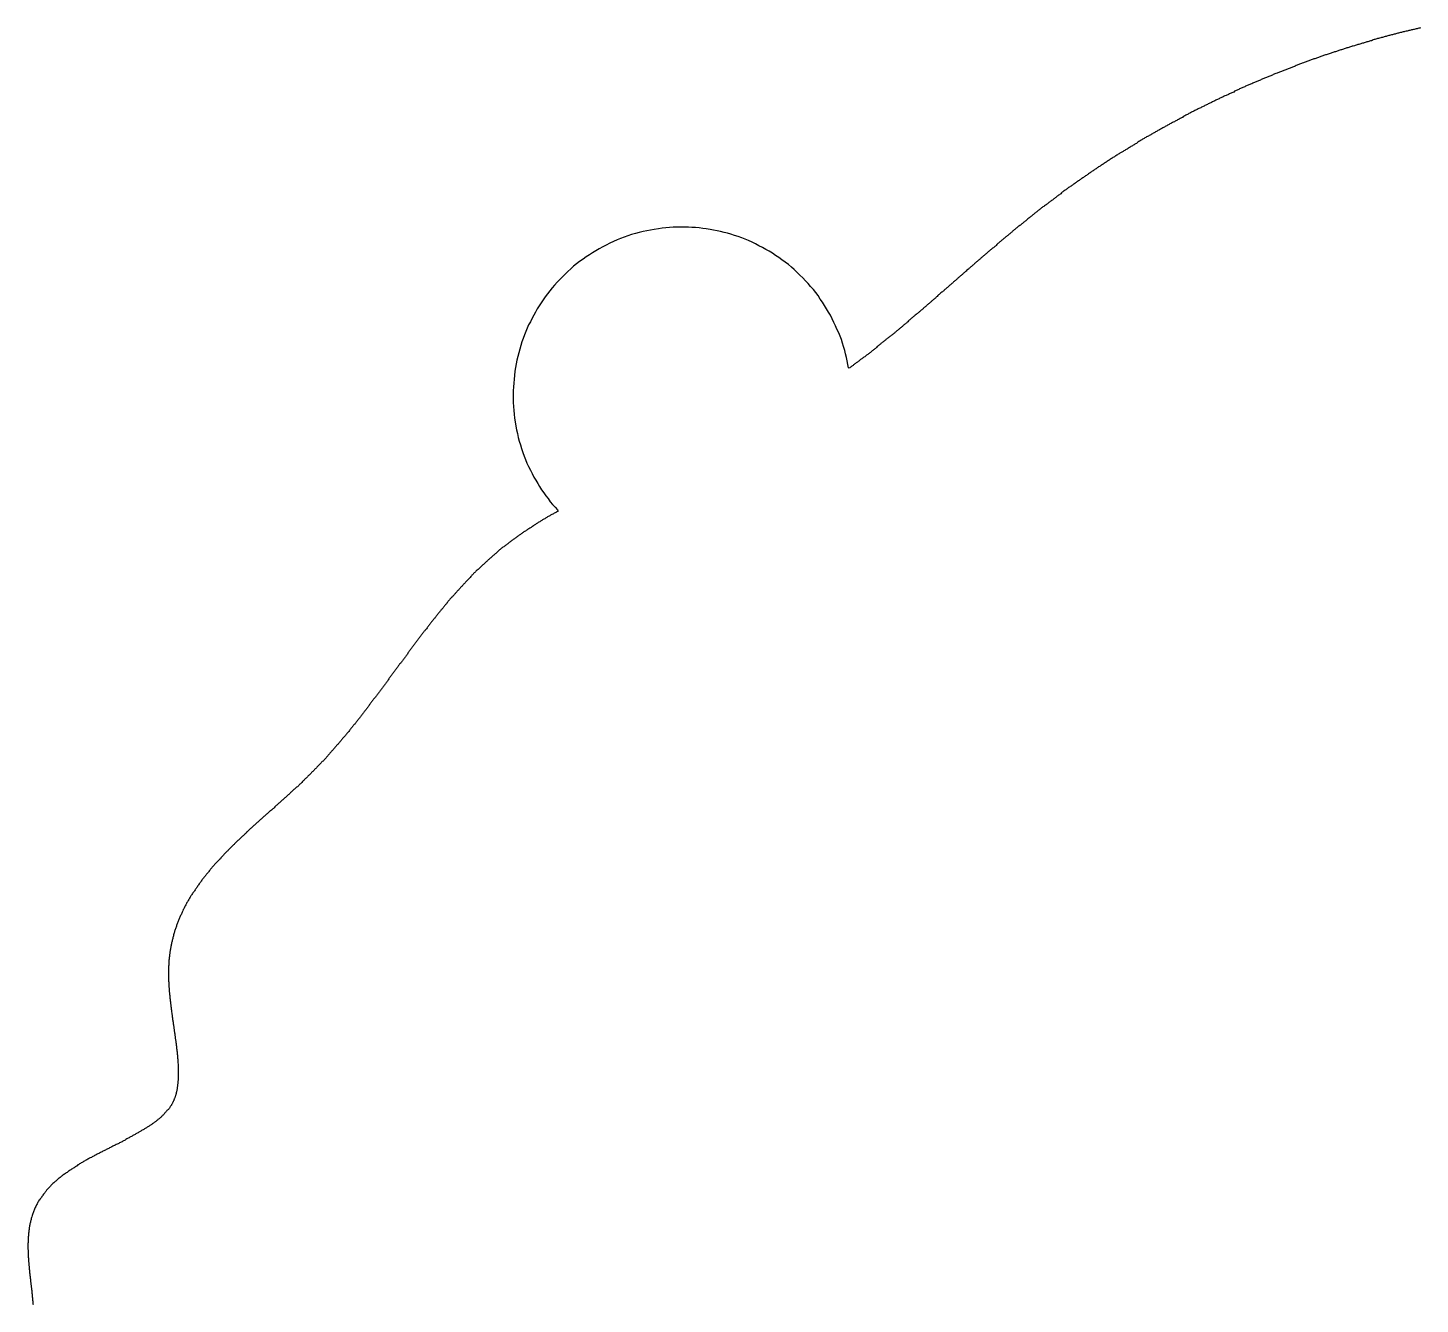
# Model space of a CAD drawing. Header units: millimetres. Extents: x 111 to 2999, y 81 to 1941.
# Drawn here: x 955.75 to 996.98, y 1798.12 to 1835.91 of the extents above; entities that cross this region are included whole.
import ezdxf

# ---------------------------------------------------------------- set-up
doc = ezdxf.new("R2010")
doc.units = ezdxf.units.MM
doc.layers.add('DRAW', color=7, linetype='Continuous')

msp = doc.modelspace()

# ---------------------------------------------------------------- linework, layer by layer
at = {"layer": 'DRAW'}
msp.add_polyline3d([(996.99, 1835.913, 0), (996.97, 1835.903, 0), (996.94, 1835.903, 0), (996.91, 1835.893, 0), (996.89, 1835.883, 0), (996.86, 1835.883, 0), (996.83, 1835.873, 0), (996.8, 1835.863, 0), (996.78, 1835.863, 0), (996.75, 1835.853, 0), (996.72, 1835.853, 0), (996.7, 1835.843, 0), (996.67, 1835.833, 0), (996.64, 1835.833, 0), (996.62, 1835.823, 0), (996.59, 1835.813, 0), (996.56, 1835.813, 0), (996.53, 1835.803, 0), (996.51, 1835.793, 0), (996.48, 1835.793, 0), (996.45, 1835.783, 0), (996.43, 1835.773, 0), (996.4, 1835.773, 0), (996.37, 1835.763, 0), (996.34, 1835.753, 0), (996.32, 1835.753, 0), (996.29, 1835.743, 0), (996.26, 1835.733, 0), (996.24, 1835.723, 0), (996.21, 1835.723, 0), (996.18, 1835.713, 0), (996.16, 1835.703, 0), (996.13, 1835.703, 0), (996.1, 1835.693, 0), (996.07, 1835.683, 0), (996.05, 1835.683, 0), (996.02, 1835.673, 0), (995.99, 1835.663, 0), (995.97, 1835.653, 0), (995.94, 1835.653, 0), (995.91, 1835.643, 0), (995.89, 1835.633, 0), (995.86, 1835.623, 0), (995.83, 1835.623, 0), (995.81, 1835.613, 0), (995.78, 1835.603, 0), (995.75, 1835.593, 0), (995.72, 1835.593, 0), (995.7, 1835.583, 0), (995.67, 1835.573, 0), (995.64, 1835.563, 0), (995.62, 1835.563, 0), (995.59, 1835.553, 0), (995.56, 1835.543, 0), (995.54, 1835.533, 0), (995.51, 1835.533, 0), (995.48, 1835.523, 0), (995.46, 1835.513, 0), (995.43, 1835.503, 0), (995.4, 1835.503, 0), (995.38, 1835.493, 0), (995.35, 1835.483, 0), (995.32, 1835.473, 0), (995.3, 1835.463, 0), (995.27, 1835.463, 0), (995.24, 1835.453, 0), (995.22, 1835.443, 0), (995.19, 1835.433, 0), (995.16, 1835.423, 0), (995.13, 1835.423, 0), (995.11, 1835.413, 0), (995.08, 1835.403, 0), (995.05, 1835.393, 0), (995.03, 1835.383, 0), (995, 1835.373, 0), (994.97, 1835.373, 0), (994.95, 1835.363, 0), (994.92, 1835.353, 0), (994.89, 1835.343, 0), (994.87, 1835.333, 0), (994.84, 1835.323, 0), (994.81, 1835.323, 0), (994.79, 1835.313, 0), (994.76, 1835.303, 0), (994.73, 1835.293, 0), (994.71, 1835.283, 0), (994.68, 1835.273, 0), (994.65, 1835.263, 0), (994.63, 1835.263, 0), (994.6, 1835.253, 0), (994.57, 1835.243, 0), (994.55, 1835.233, 0), (994.52, 1835.223, 0), (994.5, 1835.213, 0), (994.47, 1835.203, 0), (994.44, 1835.203, 0), (994.42, 1835.193, 0), (994.39, 1835.183, 0), (994.36, 1835.173, 0), (994.34, 1835.163, 0), (994.31, 1835.153, 0), (994.28, 1835.143, 0), (994.26, 1835.133, 0), (994.23, 1835.123, 0), (994.2, 1835.113, 0), (994.18, 1835.113, 0), (994.15, 1835.103, 0), (994.12, 1835.093, 0), (994.1, 1835.083, 0), (994.07, 1835.073, 0), (994.04, 1835.063, 0), (994.02, 1835.053, 0), (993.99, 1835.043, 0), (993.97, 1835.033, 0), (993.94, 1835.023, 0), (993.91, 1835.013, 0), (993.89, 1835.003, 0), (993.86, 1834.993, 0), (993.83, 1834.993, 0), (993.81, 1834.983, 0), (993.78, 1834.973, 0), (993.75, 1834.963, 0), (993.73, 1834.953, 0), (993.7, 1834.943, 0), (993.68, 1834.933, 0), (993.65, 1834.923, 0), (993.62, 1834.913, 0), (993.6, 1834.903, 0), (993.57, 1834.893, 0), (993.54, 1834.883, 0), (993.52, 1834.873, 0), (993.49, 1834.863, 0), (993.47, 1834.853, 0), (993.44, 1834.843, 0), (993.41, 1834.833, 0), (993.39, 1834.823, 0), (993.36, 1834.813, 0), (993.34, 1834.803, 0), (993.31, 1834.793, 0), (993.28, 1834.783, 0), (993.26, 1834.773, 0), (993.23, 1834.763, 0), (993.2, 1834.753, 0), (993.18, 1834.743, 0), (993.15, 1834.733, 0), (993.13, 1834.723, 0), (993.1, 1834.713, 0), (993.07, 1834.703, 0), (993.05, 1834.693, 0), (993.02, 1834.683, 0), (993, 1834.673, 0), (992.97, 1834.663, 0), (992.94, 1834.653, 0), (992.92, 1834.643, 0), (992.89, 1834.633, 0), (992.87, 1834.623, 0), (992.84, 1834.613, 0), (992.81, 1834.603, 0), (992.79, 1834.593, 0), (992.76, 1834.583, 0), (992.74, 1834.573, 0), (992.71, 1834.563, 0), (992.68, 1834.553, 0), (992.66, 1834.543, 0), (992.63, 1834.533, 0), (992.61, 1834.513, 0), (992.58, 1834.503, 0), (992.56, 1834.493, 0), (992.53, 1834.483, 0), (992.5, 1834.473, 0), (992.48, 1834.463, 0), (992.45, 1834.453, 0), (992.43, 1834.443, 0), (992.4, 1834.433, 0), (992.37, 1834.423, 0), (992.35, 1834.413, 0), (992.32, 1834.403, 0), (992.3, 1834.393, 0), (992.27, 1834.383, 0), (992.25, 1834.363, 0), (992.22, 1834.353, 0), (992.19, 1834.343, 0), (992.17, 1834.333, 0), (992.14, 1834.323, 0), (992.12, 1834.313, 0), (992.09, 1834.303, 0), (992.07, 1834.293, 0), (992.04, 1834.283, 0), (992.02, 1834.273, 0), (991.99, 1834.253, 0), (991.96, 1834.243, 0), (991.94, 1834.233, 0), (991.91, 1834.223, 0), (991.89, 1834.213, 0), (991.86, 1834.203, 0), (991.84, 1834.193, 0), (991.81, 1834.183, 0), (991.79, 1834.163, 0), (991.76, 1834.153, 0), (991.73, 1834.143, 0), (991.71, 1834.133, 0), (991.68, 1834.123, 0), (991.66, 1834.113, 0), (991.63, 1834.103, 0), (991.61, 1834.083, 0), (991.58, 1834.073, 0), (991.56, 1834.063, 0), (991.53, 1834.053, 0), (991.51, 1834.043, 0), (991.48, 1834.033, 0), (991.46, 1834.013, 0), (991.43, 1834.003, 0), (991.4, 1833.993, 0), (991.38, 1833.983, 0), (991.35, 1833.973, 0), (991.33, 1833.963, 0), (991.3, 1833.943, 0), (991.28, 1833.933, 0), (991.25, 1833.923, 0), (991.23, 1833.913, 0), (991.2, 1833.903, 0), (991.18, 1833.893, 0), (991.15, 1833.873, 0), (991.13, 1833.863, 0), (991.1, 1833.853, 0), (991.08, 1833.843, 0), (991.05, 1833.833, 0), (991.03, 1833.813, 0), (991, 1833.803, 0), (990.98, 1833.793, 0), (990.95, 1833.783, 0), (990.93, 1833.773, 0), (990.9, 1833.753, 0), (990.88, 1833.743, 0), (990.85, 1833.733, 0), (990.83, 1833.723, 0), (990.8, 1833.703, 0), (990.78, 1833.693, 0), (990.75, 1833.683, 0), (990.73, 1833.673, 0), (990.7, 1833.663, 0), (990.68, 1833.643, 0), (990.65, 1833.633, 0), (990.63, 1833.623, 0), (990.6, 1833.613, 0), (990.58, 1833.593, 0), (990.55, 1833.583, 0), (990.53, 1833.573, 0), (990.5, 1833.563, 0), (990.48, 1833.543, 0), (990.45, 1833.533, 0), (990.43, 1833.523, 0), (990.41, 1833.513, 0), (990.38, 1833.493, 0), (990.36, 1833.483, 0), (990.33, 1833.473, 0), (990.31, 1833.463, 0), (990.28, 1833.443, 0), (990.26, 1833.433, 0), (990.23, 1833.423, 0), (990.21, 1833.413, 0), (990.18, 1833.393, 0), (990.16, 1833.383, 0), (990.13, 1833.373, 0), (990.11, 1833.353, 0), (990.09, 1833.343, 0), (990.06, 1833.333, 0), (990.04, 1833.323, 0), (990.01, 1833.303, 0), (989.99, 1833.293, 0), (989.96, 1833.283, 0), (989.94, 1833.263, 0), (989.91, 1833.253, 0), (989.89, 1833.243, 0), (989.87, 1833.233, 0), (989.84, 1833.213, 0), (989.82, 1833.203, 0), (989.79, 1833.193, 0), (989.77, 1833.173, 0), (989.74, 1833.163, 0), (989.72, 1833.153, 0), (989.7, 1833.133, 0), (989.67, 1833.123, 0), (989.65, 1833.113, 0), (989.62, 1833.093, 0), (989.6, 1833.083, 0), (989.57, 1833.073, 0), (989.55, 1833.053, 0), (989.53, 1833.043, 0), (989.5, 1833.033, 0), (989.48, 1833.013, 0), (989.45, 1833.003, 0), (989.43, 1832.993, 0), (989.41, 1832.973, 0), (989.38, 1832.963, 0), (989.36, 1832.953, 0), (989.33, 1832.933, 0), (989.31, 1832.923, 0), (989.29, 1832.913, 0), (989.26, 1832.893, 0), (989.24, 1832.883, 0), (989.21, 1832.873, 0), (989.19, 1832.853, 0), (989.17, 1832.843, 0), (989.14, 1832.833, 0), (989.12, 1832.813, 0), (989.1, 1832.803, 0), (989.07, 1832.793, 0), (989.05, 1832.773, 0), (989.02, 1832.763, 0), (989, 1832.743, 0), (988.98, 1832.733, 0), (988.95, 1832.723, 0), (988.93, 1832.703, 0), (988.91, 1832.693, 0), (988.88, 1832.683, 0), (988.86, 1832.663, 0), (988.83, 1832.653, 0), (988.81, 1832.633, 0), (988.79, 1832.623, 0), (988.76, 1832.613, 0), (988.74, 1832.593, 0), (988.72, 1832.583, 0), (988.69, 1832.563, 0), (988.67, 1832.553, 0), (988.65, 1832.543, 0), (988.62, 1832.523, 0), (988.6, 1832.513, 0), (988.58, 1832.493, 0), (988.55, 1832.483, 0), (988.53, 1832.473, 0), (988.51, 1832.453, 0), (988.48, 1832.443, 0), (988.46, 1832.423, 0), (988.44, 1832.413, 0), (988.41, 1832.403, 0), (988.39, 1832.383, 0), (988.37, 1832.373, 0), (988.34, 1832.353, 0), (988.32, 1832.343, 0), (988.3, 1832.323, 0), (988.27, 1832.313, 0), (988.25, 1832.303, 0), (988.23, 1832.283, 0), (988.2, 1832.273, 0), (988.18, 1832.253, 0), (988.16, 1832.243, 0), (988.13, 1832.223, 0), (988.11, 1832.213, 0), (988.09, 1832.203, 0), (988.07, 1832.183, 0), (988.04, 1832.173, 0), (988.02, 1832.153, 0), (988, 1832.143, 0), (987.97, 1832.123, 0), (987.95, 1832.113, 0), (987.93, 1832.093, 0), (987.91, 1832.083, 0), (987.88, 1832.073, 0), (987.86, 1832.053, 0), (987.84, 1832.043, 0), (987.81, 1832.023, 0), (987.79, 1832.013, 0), (987.77, 1831.993, 0), (987.75, 1831.983, 0), (987.72, 1831.963, 0), (987.7, 1831.953, 0), (987.68, 1831.933, 0), (987.66, 1831.923, 0), (987.63, 1831.903, 0), (987.61, 1831.893, 0), (987.59, 1831.873, 0), (987.57, 1831.863, 0), (987.54, 1831.843, 0), (987.52, 1831.833, 0), (987.5, 1831.813, 0), (987.48, 1831.803, 0), (987.45, 1831.793, 0), (987.43, 1831.773, 0), (987.41, 1831.763, 0), (987.39, 1831.743, 0), (987.36, 1831.733, 0), (987.34, 1831.713, 0), (987.32, 1831.703, 0), (987.3, 1831.683, 0), (987.27, 1831.673, 0), (987.25, 1831.653, 0), (987.23, 1831.643, 0), (987.21, 1831.623, 0), (987.19, 1831.613, 0), (987.16, 1831.593, 0), (987.14, 1831.573, 0), (987.12, 1831.563, 0), (987.1, 1831.543, 0), (987.07, 1831.533, 0), (987.05, 1831.513, 0), (987.03, 1831.503, 0), (987.01, 1831.483, 0), (986.99, 1831.473, 0), (986.96, 1831.453, 0), (986.94, 1831.443, 0), (986.92, 1831.423, 0), (986.9, 1831.413, 0), (986.88, 1831.393, 0), (986.86, 1831.383, 0), (986.83, 1831.363, 0), (986.81, 1831.353, 0), (986.79, 1831.333, 0), (986.77, 1831.323, 0), (986.75, 1831.303, 0), (986.72, 1831.283, 0), (986.7, 1831.273, 0), (986.68, 1831.253, 0), (986.66, 1831.243, 0), (986.64, 1831.223, 0), (986.62, 1831.213, 0), (986.6, 1831.193, 0), (986.57, 1831.183, 0), (986.55, 1831.163, 0), (986.53, 1831.143, 0), (986.51, 1831.133, 0), (986.49, 1831.113, 0), (986.47, 1831.103, 0), (986.44, 1831.083, 0), (986.42, 1831.073, 0), (986.4, 1831.053, 0), (986.38, 1831.043, 0), (986.36, 1831.023, 0), (986.34, 1831.003, 0), (986.32, 1830.993, 0), (986.3, 1830.973, 0), (986.27, 1830.963, 0), (986.25, 1830.943, 0), (986.23, 1830.933, 0), (986.21, 1830.913, 0), (986.19, 1830.893, 0), (986.17, 1830.883, 0), (986.15, 1830.863, 0), (986.13, 1830.853, 0), (986.11, 1830.833, 0), (986.09, 1830.813, 0), (986.06, 1830.803, 0), (986.04, 1830.783, 0), (986.02, 1830.773, 0), (986, 1830.753, 0), (985.98, 1830.743, 0), (985.96, 1830.723, 0), (985.94, 1830.703, 0), (985.92, 1830.693, 0), (985.9, 1830.673, 0), (985.88, 1830.663, 0), (985.86, 1830.643, 0), (985.84, 1830.623, 0), (985.81, 1830.613, 0), (985.79, 1830.593, 0), (985.77, 1830.583, 0), (985.75, 1830.563, 0), (985.73, 1830.543, 0), (985.71, 1830.533, 0), (985.69, 1830.513, 0), (985.67, 1830.503, 0), (985.65, 1830.483, 0), (985.63, 1830.463, 0), (985.61, 1830.453, 0), (985.59, 1830.433, 0), (985.57, 1830.423, 0), (985.55, 1830.403, 0), (985.53, 1830.383, 0), (985.51, 1830.373, 0), (985.49, 1830.353, 0), (985.47, 1830.333, 0), (985.45, 1830.323, 0), (985.43, 1830.303, 0), (985.41, 1830.293, 0), (985.39, 1830.273, 0), (985.36, 1830.253, 0), (985.34, 1830.243, 0), (985.32, 1830.223, 0), (985.3, 1830.203, 0), (985.28, 1830.193, 0), (985.26, 1830.173, 0), (985.24, 1830.163, 0), (985.22, 1830.143, 0), (985.2, 1830.123, 0), (985.18, 1830.113, 0), (985.16, 1830.093, 0), (985.14, 1830.073, 0), (985.12, 1830.063, 0), (985.1, 1830.043, 0), (985.08, 1830.033, 0), (985.06, 1830.013, 0), (985.04, 1829.993, 0), (985.02, 1829.983, 0), (985, 1829.963, 0), (984.98, 1829.943, 0), (984.96, 1829.933, 0), (984.94, 1829.913, 0), (984.92, 1829.903, 0), (984.91, 1829.883, 0), (984.89, 1829.863, 0), (984.87, 1829.853, 0), (984.85, 1829.833, 0), (984.83, 1829.813, 0), (984.81, 1829.803, 0), (984.79, 1829.783, 0), (984.77, 1829.763, 0), (984.75, 1829.753, 0), (984.73, 1829.733, 0), (984.71, 1829.723, 0), (984.69, 1829.703, 0), (984.67, 1829.683, 0), (984.65, 1829.673, 0), (984.63, 1829.653, 0), (984.61, 1829.633, 0), (984.59, 1829.623, 0), (984.57, 1829.603, 0), (984.55, 1829.583, 0), (984.53, 1829.573, 0), (984.51, 1829.553, 0), (984.49, 1829.533, 0), (984.47, 1829.523, 0), (984.45, 1829.503, 0), (984.44, 1829.493, 0), (984.42, 1829.473, 0), (984.4, 1829.453, 0), (984.38, 1829.443, 0), (984.36, 1829.423, 0), (984.34, 1829.403, 0), (984.32, 1829.393, 0), (984.3, 1829.373, 0), (984.28, 1829.353, 0), (984.26, 1829.343, 0), (984.24, 1829.323, 0), (984.22, 1829.303, 0), (984.2, 1829.293, 0), (984.18, 1829.273, 0), (984.17, 1829.263, 0), (984.15, 1829.243, 0), (984.13, 1829.223, 0), (984.11, 1829.213, 0), (984.09, 1829.193, 0), (984.07, 1829.173, 0), (984.05, 1829.163, 0), (984.03, 1829.143, 0), (984.01, 1829.123, 0), (983.99, 1829.113, 0), (983.97, 1829.093, 0), (983.96, 1829.073, 0), (983.94, 1829.063, 0), (983.92, 1829.043, 0), (983.9, 1829.033, 0), (983.88, 1829.013, 0), (983.86, 1828.993, 0), (983.84, 1828.983, 0), (983.82, 1828.963, 0), (983.8, 1828.943, 0), (983.78, 1828.933, 0), (983.77, 1828.913, 0), (983.75, 1828.893, 0), (983.73, 1828.883, 0), (983.71, 1828.863, 0), (983.69, 1828.843, 0), (983.67, 1828.833, 0), (983.65, 1828.813, 0), (983.63, 1828.793, 0), (983.61, 1828.783, 0), (983.6, 1828.763, 0), (983.58, 1828.753, 0), (983.56, 1828.733, 0), (983.54, 1828.713, 0), (983.52, 1828.703, 0), (983.5, 1828.683, 0), (983.48, 1828.663, 0), (983.46, 1828.653, 0), (983.44, 1828.633, 0), (983.43, 1828.613, 0), (983.41, 1828.603, 0), (983.39, 1828.583, 0), (983.37, 1828.573, 0), (983.35, 1828.553, 0), (983.33, 1828.533, 0), (983.31, 1828.523, 0), (983.29, 1828.503, 0), (983.28, 1828.483, 0), (983.26, 1828.473, 0), (983.24, 1828.453, 0), (983.22, 1828.433, 0), (983.2, 1828.423, 0), (983.18, 1828.403, 0), (983.16, 1828.393, 0), (983.15, 1828.373, 0), (983.13, 1828.353, 0), (983.11, 1828.343, 0), (983.09, 1828.323, 0), (983.07, 1828.303, 0), (983.05, 1828.293, 0), (983.03, 1828.273, 0), (983.02, 1828.263, 0), (983, 1828.243, 0), (982.98, 1828.223, 0), (982.96, 1828.213, 0), (982.94, 1828.193, 0), (982.92, 1828.173, 0), (982.9, 1828.163, 0), (982.88, 1828.143, 0), (982.87, 1828.123, 0), (982.85, 1828.113, 0), (982.83, 1828.093, 0), (982.81, 1828.083, 0), (982.79, 1828.063, 0), (982.77, 1828.043, 0), (982.76, 1828.033, 0), (982.74, 1828.013, 0), (982.72, 1828.003, 0), (982.7, 1827.983, 0), (982.68, 1827.963, 0), (982.66, 1827.953, 0), (982.64, 1827.933, 0), (982.63, 1827.913, 0), (982.61, 1827.903, 0), (982.59, 1827.883, 0), (982.57, 1827.873, 0), (982.55, 1827.853, 0), (982.53, 1827.833, 0), (982.51, 1827.823, 0), (982.5, 1827.803, 0), (982.48, 1827.793, 0), (982.46, 1827.773, 0), (982.44, 1827.753, 0), (982.42, 1827.743, 0), (982.4, 1827.723, 0), (982.38, 1827.713, 0), (982.37, 1827.693, 0), (982.35, 1827.673, 0), (982.33, 1827.663, 0), (982.31, 1827.643, 0), (982.29, 1827.633, 0), (982.27, 1827.613, 0), (982.26, 1827.593, 0), (982.24, 1827.583, 0), (982.22, 1827.563, 0), (982.2, 1827.553, 0), (982.18, 1827.533, 0), (982.16, 1827.513, 0), (982.14, 1827.503, 0), (982.13, 1827.483, 0), (982.11, 1827.473, 0), (982.09, 1827.453, 0), (982.07, 1827.443, 0), (982.05, 1827.423, 0), (982.03, 1827.403, 0), (982.02, 1827.393, 0), (982, 1827.373, 0), (981.98, 1827.363, 0), (981.96, 1827.343, 0), (981.94, 1827.323, 0), (981.92, 1827.313, 0), (981.9, 1827.293, 0), (981.89, 1827.283, 0), (981.87, 1827.263, 0), (981.85, 1827.253, 0), (981.83, 1827.233, 0), (981.81, 1827.213, 0), (981.79, 1827.203, 0), (981.78, 1827.183, 0), (981.76, 1827.173, 0), (981.74, 1827.153, 0), (981.72, 1827.143, 0), (981.7, 1827.123, 0), (981.68, 1827.113, 0), (981.66, 1827.093, 0), (981.65, 1827.073, 0), (981.63, 1827.063, 0), (981.61, 1827.043, 0), (981.59, 1827.033, 0), (981.57, 1827.013, 0), (981.55, 1827.003, 0), (981.54, 1826.983, 0), (981.52, 1826.973, 0), (981.5, 1826.953, 0), (981.48, 1826.943, 0), (981.46, 1826.923, 0), (981.44, 1826.903, 0), (981.42, 1826.893, 0), (981.41, 1826.873, 0), (981.39, 1826.863, 0), (981.37, 1826.843, 0), (981.35, 1826.833, 0), (981.33, 1826.813, 0), (981.31, 1826.803, 0), (981.29, 1826.783, 0), (981.28, 1826.773, 0), (981.26, 1826.753, 0), (981.24, 1826.743, 0), (981.22, 1826.723, 0), (981.2, 1826.713, 0), (981.18, 1826.693, 0), (981.16, 1826.683, 0), (981.15, 1826.663, 0), (981.13, 1826.653, 0), (981.11, 1826.633, 0), (981.09, 1826.623, 0), (981.07, 1826.603, 0), (981.05, 1826.593, 0), (981.03, 1826.573, 0), (981.01, 1826.563, 0), (981, 1826.543, 0), (980.98, 1826.533, 0), (980.96, 1826.513, 0), (980.94, 1826.503, 0), (980.92, 1826.483, 0), (980.9, 1826.473, 0), (980.88, 1826.453, 0), (980.87, 1826.443, 0), (980.85, 1826.423, 0), (980.83, 1826.413, 0), (980.81, 1826.393, 0), (980.79, 1826.383, 0), (980.77, 1826.363, 0), (980.75, 1826.353, 0), (980.73, 1826.333, 0), (980.72, 1826.323, 0), (980.7, 1826.303, 0), (980.68, 1826.293, 0), (980.66, 1826.273, 0), (980.64, 1826.263, 0), (980.62, 1826.243, 0), (980.6, 1826.233, 0), (980.58, 1826.223, 0), (980.56, 1826.203, 0), (980.55, 1826.193, 0), (980.53, 1826.173, 0), (980.51, 1826.163, 0), (980.49, 1826.143, 0), (980.47, 1826.133, 0), (980.45, 1826.113, 0), (980.43, 1826.103, 0), (980.41, 1826.093, 0), (980.39, 1826.073, 0), (980.38, 1826.063, 0), (980.36, 1826.043, 0), (980.34, 1826.033, 0), (980.32, 1826.013, 0), (980.3, 1826.003, 0), (980.28, 1825.993, 0), (980.26, 1825.973, 0), (980.24, 1825.963, 0), (980.22, 1825.943, 0), (980.2, 1825.933, 0), (980.19, 1825.913, 0), (980.17, 1825.903, 0), (980.15, 1825.893, 0), (980.13, 1825.873, 0), (980.11, 1825.863, 0), (980.09, 1825.843, 0), (980.07, 1825.833, 0), (980.05, 1825.843, 0), (980.03, 1825.943, 0), (980.01, 1826.053, 0), (979.99, 1826.153, 0), (979.96, 1826.263, 0), (979.94, 1826.363, 0), (979.9, 1826.473, 0), (979.87, 1826.573, 0), (979.84, 1826.683, 0), (979.8, 1826.783, 0), (979.76, 1826.883, 0), (979.71, 1826.993, 0), (979.67, 1827.093, 0), (979.62, 1827.193, 0), (979.57, 1827.293, 0), (979.52, 1827.403, 0), (979.46, 1827.493, 0), (979.4, 1827.593, 0), (979.34, 1827.693, 0), (979.28, 1827.793, 0), (979.21, 1827.883, 0), (979.15, 1827.983, 0), (979.08, 1828.073, 0), (979.01, 1828.163, 0), (978.93, 1828.253, 0), (978.86, 1828.343, 0), (978.78, 1828.423, 0), (978.7, 1828.513, 0), (978.61, 1828.593, 0), (978.53, 1828.673, 0), (978.44, 1828.753, 0), (978.36, 1828.823, 0), (978.27, 1828.903, 0), (978.18, 1828.973, 0), (978.08, 1829.043, 0), (977.99, 1829.113, 0), (977.89, 1829.173, 0), (977.8, 1829.243, 0), (977.7, 1829.303, 0), (977.6, 1829.353, 0), (977.5, 1829.413, 0), (977.4, 1829.463, 0), (977.3, 1829.513, 0), (977.2, 1829.563, 0), (977.09, 1829.613, 0), (976.99, 1829.653, 0), (976.89, 1829.693, 0), (976.78, 1829.733, 0), (976.68, 1829.763, 0), (976.57, 1829.803, 0), (976.47, 1829.833, 0), (976.37, 1829.853, 0), (976.26, 1829.883, 0), (976.16, 1829.903, 0), (976.05, 1829.923, 0), (975.95, 1829.943, 0), (975.84, 1829.963, 0), (975.74, 1829.973, 0), (975.63, 1829.993, 0), (975.52, 1830.003, 0), (975.41, 1830.003, 0), (975.31, 1830.013, 0), (975.2, 1830.013, 0), (975.09, 1830.013, 0), (974.97, 1830.013, 0), (974.86, 1830.013, 0), (974.75, 1830.003, 0), (974.64, 1829.993, 0), (974.53, 1829.983, 0), (974.42, 1829.963, 0), (974.3, 1829.943, 0), (974.19, 1829.923, 0), (974.08, 1829.903, 0), (973.97, 1829.883, 0), (973.85, 1829.853, 0), (973.74, 1829.823, 0), (973.63, 1829.793, 0), (973.52, 1829.753, 0), (973.41, 1829.713, 0), (973.3, 1829.673, 0), (973.2, 1829.633, 0), (973.09, 1829.583, 0), (972.98, 1829.533, 0), (972.88, 1829.483, 0), (972.78, 1829.433, 0), (972.67, 1829.373, 0), (972.57, 1829.313, 0), (972.47, 1829.253, 0), (972.38, 1829.193, 0), (972.28, 1829.133, 0), (972.19, 1829.063, 0), (972.09, 1828.993, 0), (972, 1828.923, 0), (971.91, 1828.853, 0), (971.83, 1828.773, 0), (971.74, 1828.703, 0), (971.66, 1828.623, 0), (971.58, 1828.543, 0), (971.5, 1828.463, 0), (971.42, 1828.383, 0), (971.35, 1828.293, 0), (971.28, 1828.213, 0), (971.21, 1828.123, 0), (971.14, 1828.033, 0), (971.07, 1827.953, 0), (971.01, 1827.863, 0), (970.95, 1827.773, 0), (970.89, 1827.683, 0), (970.83, 1827.593, 0), (970.78, 1827.493, 0), (970.73, 1827.403, 0), (970.68, 1827.313, 0), (970.63, 1827.213, 0), (970.58, 1827.123, 0), (970.54, 1827.023, 0), (970.5, 1826.923, 0), (970.46, 1826.823, 0), (970.42, 1826.713, 0), (970.38, 1826.613, 0), (970.35, 1826.503, 0), (970.32, 1826.403, 0), (970.29, 1826.293, 0), (970.26, 1826.183, 0), (970.23, 1826.073, 0), (970.21, 1825.963, 0), (970.19, 1825.853, 0), (970.17, 1825.743, 0), (970.16, 1825.623, 0), (970.15, 1825.513, 0), (970.14, 1825.393, 0), (970.13, 1825.283, 0), (970.12, 1825.163, 0), (970.12, 1825.053, 0), (970.12, 1824.933, 0), (970.12, 1824.823, 0), (970.13, 1824.703, 0), (970.14, 1824.583, 0), (970.15, 1824.473, 0), (970.16, 1824.353, 0), (970.18, 1824.243, 0), (970.2, 1824.123, 0), (970.22, 1824.013, 0), (970.25, 1823.903, 0), (970.27, 1823.783, 0), (970.3, 1823.673, 0), (970.34, 1823.563, 0), (970.37, 1823.453, 0), (970.41, 1823.343, 0), (970.45, 1823.233, 0), (970.49, 1823.133, 0), (970.53, 1823.023, 0), (970.58, 1822.923, 0), (970.63, 1822.813, 0), (970.68, 1822.713, 0), (970.73, 1822.613, 0), (970.79, 1822.523, 0), (970.85, 1822.423, 0), (970.9, 1822.333, 0), (970.96, 1822.233, 0), (971.03, 1822.143, 0), (971.09, 1822.053, 0), (971.16, 1821.973, 0), (971.22, 1821.883, 0), (971.29, 1821.803, 0), (971.36, 1821.723, 0), (971.43, 1821.643, 0), (971.45, 1821.603, 0), (971.43, 1821.593, 0), (971.4, 1821.573, 0), (971.38, 1821.563, 0), (971.36, 1821.553, 0), (971.34, 1821.543, 0), (971.32, 1821.523, 0), (971.3, 1821.513, 0), (971.27, 1821.503, 0), (971.25, 1821.493, 0), (971.23, 1821.483, 0), (971.21, 1821.463, 0), (971.19, 1821.453, 0), (971.16, 1821.443, 0), (971.14, 1821.433, 0), (971.12, 1821.413, 0), (971.1, 1821.403, 0), (971.08, 1821.393, 0), (971.06, 1821.373, 0), (971.03, 1821.363, 0), (971.01, 1821.353, 0), (970.99, 1821.343, 0), (970.97, 1821.323, 0), (970.95, 1821.313, 0), (970.93, 1821.303, 0), (970.91, 1821.283, 0), (970.88, 1821.273, 0), (970.86, 1821.263, 0), (970.84, 1821.243, 0), (970.82, 1821.233, 0), (970.8, 1821.223, 0), (970.78, 1821.203, 0), (970.76, 1821.193, 0), (970.74, 1821.183, 0), (970.72, 1821.163, 0), (970.69, 1821.153, 0), (970.67, 1821.143, 0), (970.65, 1821.123, 0), (970.63, 1821.113, 0), (970.61, 1821.103, 0), (970.59, 1821.083, 0), (970.57, 1821.073, 0), (970.55, 1821.063, 0), (970.53, 1821.043, 0), (970.51, 1821.033, 0), (970.49, 1821.013, 0), (970.46, 1821.003, 0), (970.44, 1820.993, 0), (970.42, 1820.973, 0), (970.4, 1820.963, 0), (970.38, 1820.943, 0), (970.36, 1820.933, 0), (970.34, 1820.913, 0), (970.32, 1820.903, 0), (970.3, 1820.893, 0), (970.28, 1820.873, 0), (970.26, 1820.863, 0), (970.24, 1820.843, 0), (970.22, 1820.833, 0), (970.2, 1820.813, 0), (970.18, 1820.803, 0), (970.16, 1820.783, 0), (970.14, 1820.773, 0), (970.12, 1820.763, 0), (970.1, 1820.743, 0), (970.08, 1820.733, 0), (970.06, 1820.713, 0), (970.04, 1820.703, 0), (970.02, 1820.683, 0), (970, 1820.673, 0), (969.98, 1820.653, 0), (969.96, 1820.633, 0), (969.94, 1820.623, 0), (969.92, 1820.603, 0), (969.9, 1820.593, 0), (969.88, 1820.573, 0), (969.86, 1820.563, 0), (969.84, 1820.543, 0), (969.82, 1820.533, 0), (969.8, 1820.513, 0), (969.78, 1820.503, 0), (969.76, 1820.483, 0), (969.74, 1820.463, 0), (969.72, 1820.453, 0), (969.7, 1820.433, 0), (969.69, 1820.423, 0), (969.67, 1820.403, 0), (969.65, 1820.393, 0), (969.63, 1820.373, 0), (969.61, 1820.353, 0), (969.59, 1820.343, 0), (969.57, 1820.323, 0), (969.55, 1820.303, 0), (969.53, 1820.293, 0), (969.51, 1820.273, 0), (969.5, 1820.263, 0), (969.48, 1820.243, 0), (969.46, 1820.223, 0), (969.44, 1820.213, 0), (969.42, 1820.193, 0), (969.4, 1820.173, 0), (969.38, 1820.163, 0), (969.37, 1820.143, 0), (969.35, 1820.123, 0), (969.33, 1820.113, 0), (969.31, 1820.093, 0), (969.29, 1820.073, 0), (969.28, 1820.063, 0), (969.26, 1820.043, 0), (969.24, 1820.023, 0), (969.22, 1820.013, 0), (969.2, 1819.993, 0), (969.18, 1819.973, 0), (969.17, 1819.963, 0), (969.15, 1819.943, 0), (969.13, 1819.923, 0), (969.11, 1819.903, 0), (969.1, 1819.893, 0), (969.08, 1819.873, 0), (969.06, 1819.853, 0), (969.04, 1819.843, 0), (969.02, 1819.823, 0), (969.01, 1819.803, 0), (968.99, 1819.783, 0), (968.97, 1819.773, 0), (968.95, 1819.753, 0), (968.94, 1819.733, 0), (968.92, 1819.713, 0), (968.9, 1819.703, 0), (968.89, 1819.683, 0), (968.87, 1819.663, 0), (968.85, 1819.643, 0), (968.83, 1819.623, 0), (968.82, 1819.613, 0), (968.8, 1819.593, 0), (968.78, 1819.573, 0), (968.76, 1819.553, 0), (968.75, 1819.543, 0), (968.73, 1819.523, 0), (968.71, 1819.503, 0), (968.7, 1819.483, 0), (968.68, 1819.463, 0), (968.66, 1819.453, 0), (968.65, 1819.433, 0), (968.63, 1819.413, 0), (968.61, 1819.393, 0), (968.6, 1819.373, 0), (968.58, 1819.363, 0), (968.56, 1819.343, 0), (968.55, 1819.323, 0), (968.53, 1819.303, 0), (968.51, 1819.283, 0), (968.5, 1819.263, 0), (968.48, 1819.253, 0), (968.46, 1819.233, 0), (968.45, 1819.213, 0), (968.43, 1819.193, 0), (968.41, 1819.173, 0), (968.4, 1819.153, 0), (968.38, 1819.143, 0), (968.37, 1819.123, 0), (968.35, 1819.103, 0), (968.33, 1819.083, 0), (968.32, 1819.063, 0), (968.3, 1819.043, 0), (968.28, 1819.023, 0), (968.27, 1819.013, 0), (968.25, 1818.993, 0), (968.24, 1818.973, 0), (968.22, 1818.953, 0), (968.2, 1818.933, 0), (968.19, 1818.913, 0), (968.17, 1818.893, 0), (968.16, 1818.873, 0), (968.14, 1818.853, 0), (968.12, 1818.843, 0), (968.11, 1818.823, 0), (968.09, 1818.803, 0), (968.08, 1818.783, 0), (968.06, 1818.763, 0), (968.05, 1818.743, 0), (968.03, 1818.723, 0), (968.01, 1818.703, 0), (968, 1818.683, 0), (967.98, 1818.673, 0), (967.97, 1818.653, 0), (967.95, 1818.633, 0), (967.94, 1818.613, 0), (967.92, 1818.593, 0), (967.9, 1818.573, 0), (967.89, 1818.553, 0), (967.87, 1818.533, 0), (967.86, 1818.513, 0), (967.84, 1818.493, 0), (967.83, 1818.473, 0), (967.81, 1818.453, 0), (967.8, 1818.433, 0), (967.78, 1818.423, 0), (967.77, 1818.403, 0), (967.75, 1818.383, 0), (967.74, 1818.363, 0), (967.72, 1818.343, 0), (967.7, 1818.323, 0), (967.69, 1818.303, 0), (967.67, 1818.283, 0), (967.66, 1818.263, 0), (967.64, 1818.243, 0), (967.63, 1818.223, 0), (967.61, 1818.203, 0), (967.6, 1818.183, 0), (967.58, 1818.163, 0), (967.57, 1818.143, 0), (967.55, 1818.123, 0), (967.54, 1818.103, 0), (967.52, 1818.083, 0), (967.51, 1818.063, 0), (967.49, 1818.053, 0), (967.48, 1818.033, 0), (967.46, 1818.013, 0), (967.45, 1817.993, 0), (967.43, 1817.973, 0), (967.42, 1817.953, 0), (967.4, 1817.933, 0), (967.39, 1817.913, 0), (967.37, 1817.893, 0), (967.36, 1817.873, 0), (967.34, 1817.853, 0), (967.33, 1817.833, 0), (967.31, 1817.813, 0), (967.3, 1817.793, 0), (967.28, 1817.773, 0), (967.27, 1817.753, 0), (967.25, 1817.733, 0), (967.24, 1817.713, 0), (967.22, 1817.693, 0), (967.21, 1817.673, 0), (967.19, 1817.653, 0), (967.18, 1817.633, 0), (967.16, 1817.613, 0), (967.15, 1817.593, 0), (967.13, 1817.573, 0), (967.12, 1817.553, 0), (967.1, 1817.533, 0), (967.09, 1817.513, 0), (967.07, 1817.493, 0), (967.06, 1817.473, 0), (967.04, 1817.453, 0), (967.03, 1817.433, 0), (967.01, 1817.413, 0), (967, 1817.393, 0), (966.99, 1817.373, 0), (966.97, 1817.353, 0), (966.96, 1817.333, 0), (966.94, 1817.313, 0), (966.93, 1817.293, 0), (966.91, 1817.273, 0), (966.9, 1817.253, 0), (966.88, 1817.233, 0), (966.87, 1817.213, 0), (966.85, 1817.193, 0), (966.84, 1817.173, 0), (966.82, 1817.153, 0), (966.81, 1817.133, 0), (966.79, 1817.113, 0), (966.78, 1817.093, 0), (966.76, 1817.073, 0), (966.75, 1817.053, 0), (966.73, 1817.033, 0), (966.72, 1817.013, 0), (966.71, 1816.993, 0), (966.69, 1816.973, 0), (966.68, 1816.953, 0), (966.66, 1816.933, 0), (966.65, 1816.913, 0), (966.63, 1816.893, 0), (966.62, 1816.873, 0), (966.6, 1816.853, 0), (966.59, 1816.833, 0), (966.57, 1816.813, 0), (966.56, 1816.793, 0), (966.54, 1816.773, 0), (966.53, 1816.753, 0), (966.51, 1816.733, 0), (966.5, 1816.713, 0), (966.48, 1816.693, 0), (966.47, 1816.673, 0), (966.45, 1816.653, 0), (966.44, 1816.633, 0), (966.42, 1816.613, 0), (966.41, 1816.593, 0), (966.4, 1816.573, 0), (966.38, 1816.553, 0), (966.37, 1816.533, 0), (966.35, 1816.513, 0), (966.34, 1816.493, 0), (966.32, 1816.473, 0), (966.31, 1816.453, 0), (966.29, 1816.433, 0), (966.28, 1816.413, 0), (966.26, 1816.393, 0), (966.25, 1816.373, 0), (966.23, 1816.353, 0), (966.22, 1816.333, 0), (966.2, 1816.313, 0), (966.19, 1816.293, 0), (966.17, 1816.273, 0), (966.16, 1816.253, 0), (966.14, 1816.233, 0), (966.13, 1816.213, 0), (966.11, 1816.193, 0), (966.1, 1816.173, 0), (966.08, 1816.153, 0), (966.07, 1816.133, 0), (966.05, 1816.113, 0), (966.04, 1816.093, 0), (966.02, 1816.073, 0), (966.01, 1816.053, 0), (965.99, 1816.033, 0), (965.98, 1816.013, 0), (965.96, 1815.993, 0), (965.95, 1815.973, 0), (965.93, 1815.953, 0), (965.92, 1815.933, 0), (965.9, 1815.913, 0), (965.89, 1815.893, 0), (965.87, 1815.873, 0), (965.86, 1815.853, 0), (965.84, 1815.833, 0), (965.83, 1815.813, 0), (965.81, 1815.793, 0), (965.8, 1815.773, 0), (965.78, 1815.753, 0), (965.77, 1815.733, 0), (965.75, 1815.713, 0), (965.73, 1815.693, 0), (965.72, 1815.673, 0), (965.7, 1815.653, 0), (965.69, 1815.633, 0), (965.67, 1815.613, 0), (965.66, 1815.593, 0), (965.64, 1815.573, 0), (965.63, 1815.553, 0), (965.61, 1815.533, 0), (965.6, 1815.513, 0), (965.58, 1815.493, 0), (965.57, 1815.473, 0), (965.55, 1815.453, 0), (965.53, 1815.433, 0), (965.52, 1815.413, 0), (965.5, 1815.393, 0), (965.49, 1815.373, 0), (965.47, 1815.353, 0), (965.46, 1815.333, 0), (965.44, 1815.313, 0), (965.43, 1815.293, 0), (965.41, 1815.283, 0), (965.39, 1815.263, 0), (965.38, 1815.243, 0), (965.36, 1815.223, 0), (965.35, 1815.203, 0), (965.33, 1815.183, 0), (965.31, 1815.163, 0), (965.3, 1815.143, 0), (965.28, 1815.123, 0), (965.27, 1815.103, 0), (965.25, 1815.083, 0), (965.24, 1815.063, 0), (965.22, 1815.043, 0), (965.2, 1815.023, 0), (965.19, 1815.003, 0), (965.17, 1814.983, 0), (965.16, 1814.963, 0), (965.14, 1814.943, 0), (965.12, 1814.923, 0), (965.11, 1814.913, 0), (965.09, 1814.893, 0), (965.07, 1814.873, 0), (965.06, 1814.853, 0), (965.04, 1814.833, 0), (965.03, 1814.813, 0), (965.01, 1814.793, 0), (964.99, 1814.773, 0), (964.98, 1814.753, 0), (964.96, 1814.733, 0), (964.94, 1814.713, 0), (964.93, 1814.693, 0), (964.91, 1814.683, 0), (964.89, 1814.663, 0), (964.88, 1814.643, 0), (964.86, 1814.623, 0), (964.84, 1814.603, 0), (964.83, 1814.583, 0), (964.81, 1814.563, 0), (964.79, 1814.543, 0), (964.78, 1814.523, 0), (964.76, 1814.503, 0), (964.74, 1814.493, 0), (964.73, 1814.473, 0), (964.71, 1814.453, 0), (964.69, 1814.433, 0), (964.68, 1814.413, 0), (964.66, 1814.393, 0), (964.64, 1814.373, 0), (964.63, 1814.353, 0), (964.61, 1814.343, 0), (964.59, 1814.323, 0), (964.58, 1814.303, 0), (964.56, 1814.283, 0), (964.54, 1814.263, 0), (964.52, 1814.243, 0), (964.51, 1814.223, 0), (964.49, 1814.203, 0), (964.47, 1814.193, 0), (964.45, 1814.173, 0), (964.44, 1814.153, 0), (964.42, 1814.133, 0), (964.4, 1814.113, 0), (964.38, 1814.093, 0), (964.37, 1814.083, 0), (964.35, 1814.063, 0), (964.33, 1814.043, 0), (964.31, 1814.023, 0), (964.3, 1814.003, 0), (964.28, 1813.983, 0), (964.26, 1813.973, 0), (964.24, 1813.953, 0), (964.23, 1813.933, 0), (964.21, 1813.913, 0), (964.19, 1813.893, 0), (964.17, 1813.883, 0), (964.15, 1813.863, 0), (964.14, 1813.843, 0), (964.12, 1813.823, 0), (964.1, 1813.803, 0), (964.08, 1813.783, 0), (964.06, 1813.773, 0), (964.04, 1813.753, 0), (964.03, 1813.733, 0), (964.01, 1813.713, 0), (963.99, 1813.693, 0), (963.97, 1813.683, 0), (963.95, 1813.663, 0), (963.93, 1813.643, 0), (963.92, 1813.623, 0), (963.9, 1813.613, 0), (963.88, 1813.593, 0), (963.86, 1813.573, 0), (963.84, 1813.553, 0), (963.82, 1813.533, 0), (963.8, 1813.523, 0), (963.78, 1813.503, 0), (963.77, 1813.483, 0), (963.75, 1813.463, 0), (963.73, 1813.443, 0), (963.71, 1813.433, 0), (963.69, 1813.413, 0), (963.67, 1813.393, 0), (963.65, 1813.373, 0), (963.63, 1813.363, 0), (963.61, 1813.343, 0), (963.59, 1813.323, 0), (963.57, 1813.303, 0), (963.55, 1813.283, 0), (963.53, 1813.273, 0), (963.52, 1813.253, 0), (963.5, 1813.233, 0), (963.48, 1813.213, 0), (963.46, 1813.203, 0), (963.44, 1813.183, 0), (963.42, 1813.163, 0), (963.4, 1813.143, 0), (963.38, 1813.123, 0), (963.36, 1813.113, 0), (963.34, 1813.093, 0), (963.32, 1813.073, 0), (963.3, 1813.053, 0), (963.28, 1813.043, 0), (963.26, 1813.023, 0), (963.24, 1813.003, 0), (963.22, 1812.983, 0), (963.2, 1812.963, 0), (963.18, 1812.953, 0), (963.16, 1812.933, 0), (963.14, 1812.913, 0), (963.12, 1812.893, 0), (963.1, 1812.883, 0), (963.08, 1812.863, 0), (963.06, 1812.843, 0), (963.04, 1812.823, 0), (963.02, 1812.803, 0), (963, 1812.793, 0), (962.98, 1812.773, 0), (962.96, 1812.753, 0), (962.94, 1812.733, 0), (962.92, 1812.723, 0), (962.9, 1812.703, 0), (962.88, 1812.683, 0), (962.86, 1812.663, 0), (962.84, 1812.643, 0), (962.82, 1812.633, 0), (962.8, 1812.613, 0), (962.78, 1812.593, 0), (962.76, 1812.573, 0), (962.74, 1812.563, 0), (962.72, 1812.543, 0), (962.7, 1812.523, 0), (962.68, 1812.503, 0), (962.66, 1812.483, 0), (962.64, 1812.473, 0), (962.62, 1812.453, 0), (962.6, 1812.433, 0), (962.58, 1812.413, 0), (962.56, 1812.393, 0), (962.54, 1812.383, 0), (962.52, 1812.363, 0), (962.5, 1812.343, 0), (962.48, 1812.323, 0), (962.46, 1812.303, 0), (962.44, 1812.293, 0), (962.42, 1812.273, 0), (962.4, 1812.253, 0), (962.38, 1812.233, 0), (962.36, 1812.213, 0), (962.34, 1812.203, 0), (962.32, 1812.183, 0), (962.3, 1812.163, 0), (962.28, 1812.143, 0), (962.26, 1812.123, 0), (962.24, 1812.103, 0), (962.22, 1812.093, 0), (962.21, 1812.073, 0), (962.19, 1812.053, 0), (962.17, 1812.033, 0), (962.15, 1812.013, 0), (962.13, 1811.993, 0), (962.11, 1811.983, 0), (962.09, 1811.963, 0), (962.07, 1811.943, 0), (962.05, 1811.923, 0), (962.03, 1811.903, 0), (962.01, 1811.883, 0), (961.99, 1811.863, 0), (961.97, 1811.853, 0), (961.95, 1811.833, 0), (961.93, 1811.813, 0), (961.91, 1811.793, 0), (961.89, 1811.773, 0), (961.87, 1811.753, 0), (961.86, 1811.733, 0), (961.84, 1811.723, 0), (961.82, 1811.703, 0), (961.8, 1811.683, 0), (961.78, 1811.663, 0), (961.76, 1811.643, 0), (961.74, 1811.623, 0), (961.72, 1811.603, 0), (961.7, 1811.583, 0), (961.68, 1811.563, 0), (961.67, 1811.543, 0), (961.65, 1811.533, 0), (961.63, 1811.513, 0), (961.61, 1811.493, 0), (961.59, 1811.473, 0), (961.57, 1811.453, 0), (961.55, 1811.433, 0), (961.54, 1811.413, 0), (961.52, 1811.393, 0), (961.5, 1811.373, 0), (961.48, 1811.353, 0), (961.46, 1811.333, 0), (961.45, 1811.313, 0), (961.43, 1811.293, 0), (961.41, 1811.273, 0), (961.39, 1811.253, 0), (961.37, 1811.233, 0), (961.36, 1811.223, 0), (961.34, 1811.203, 0), (961.32, 1811.183, 0), (961.3, 1811.163, 0), (961.28, 1811.143, 0), (961.27, 1811.123, 0), (961.25, 1811.103, 0), (961.23, 1811.083, 0), (961.21, 1811.063, 0), (961.2, 1811.043, 0), (961.18, 1811.023, 0), (961.16, 1811.003, 0), (961.15, 1810.983, 0), (961.13, 1810.963, 0), (961.11, 1810.933, 0), (961.1, 1810.913, 0), (961.08, 1810.893, 0), (961.06, 1810.873, 0), (961.04, 1810.853, 0), (961.03, 1810.833, 0), (961.01, 1810.813, 0), (961, 1810.793, 0), (960.98, 1810.773, 0), (960.96, 1810.753, 0), (960.95, 1810.733, 0), (960.93, 1810.713, 0), (960.91, 1810.693, 0), (960.9, 1810.673, 0), (960.88, 1810.643, 0), (960.87, 1810.623, 0), (960.85, 1810.603, 0), (960.84, 1810.583, 0), (960.82, 1810.563, 0), (960.8, 1810.543, 0), (960.79, 1810.523, 0), (960.77, 1810.503, 0), (960.76, 1810.473, 0), (960.74, 1810.453, 0), (960.73, 1810.433, 0), (960.71, 1810.413, 0), (960.7, 1810.393, 0), (960.68, 1810.363, 0), (960.67, 1810.343, 0), (960.66, 1810.323, 0), (960.64, 1810.303, 0), (960.63, 1810.283, 0), (960.61, 1810.253, 0), (960.6, 1810.233, 0), (960.58, 1810.213, 0), (960.57, 1810.193, 0), (960.56, 1810.173, 0), (960.54, 1810.143, 0), (960.53, 1810.123, 0), (960.52, 1810.103, 0), (960.5, 1810.073, 0), (960.49, 1810.053, 0), (960.48, 1810.033, 0), (960.46, 1810.013, 0), (960.45, 1809.983, 0), (960.44, 1809.963, 0), (960.43, 1809.943, 0), (960.41, 1809.913, 0), (960.4, 1809.893, 0), (960.39, 1809.873, 0), (960.38, 1809.843, 0), (960.37, 1809.823, 0), (960.35, 1809.803, 0), (960.34, 1809.773, 0), (960.33, 1809.753, 0), (960.32, 1809.733, 0), (960.31, 1809.703, 0), (960.3, 1809.683, 0), (960.29, 1809.653, 0), (960.27, 1809.633, 0), (960.26, 1809.613, 0), (960.25, 1809.583, 0), (960.24, 1809.563, 0), (960.23, 1809.533, 0), (960.22, 1809.513, 0), (960.21, 1809.483, 0), (960.2, 1809.463, 0), (960.19, 1809.433, 0), (960.18, 1809.413, 0), (960.17, 1809.383, 0), (960.16, 1809.363, 0), (960.15, 1809.333, 0), (960.15, 1809.313, 0), (960.14, 1809.283, 0), (960.13, 1809.263, 0), (960.12, 1809.233, 0), (960.11, 1809.213, 0), (960.1, 1809.183, 0), (960.09, 1809.163, 0), (960.09, 1809.133, 0), (960.08, 1809.113, 0), (960.07, 1809.083, 0), (960.06, 1809.053, 0), (960.06, 1809.033, 0), (960.05, 1809.003, 0), (960.04, 1808.983, 0), (960.04, 1808.953, 0), (960.03, 1808.923, 0), (960.02, 1808.903, 0), (960.02, 1808.873, 0), (960.01, 1808.843, 0), (960, 1808.823, 0), (960, 1808.793, 0), (959.99, 1808.763, 0), (959.99, 1808.743, 0), (959.98, 1808.713, 0), (959.98, 1808.683, 0), (959.97, 1808.663, 0), (959.97, 1808.633, 0), (959.96, 1808.603, 0), (959.96, 1808.573, 0), (959.95, 1808.553, 0), (959.95, 1808.523, 0), (959.95, 1808.493, 0), (959.94, 1808.473, 0), (959.94, 1808.443, 0), (959.94, 1808.413, 0), (959.93, 1808.383, 0), (959.93, 1808.353, 0), (959.93, 1808.333, 0), (959.92, 1808.303, 0), (959.92, 1808.273, 0), (959.92, 1808.243, 0), (959.92, 1808.213, 0), (959.92, 1808.193, 0), (959.92, 1808.163, 0), (959.91, 1808.133, 0), (959.91, 1808.103, 0), (959.91, 1808.073, 0), (959.91, 1808.053, 0), (959.91, 1808.023, 0), (959.91, 1807.993, 0), (959.91, 1807.963, 0), (959.91, 1807.933, 0), (959.91, 1807.913, 0), (959.91, 1807.883, 0), (959.91, 1807.853, 0), (959.91, 1807.823, 0), (959.91, 1807.793, 0), (959.91, 1807.773, 0), (959.91, 1807.743, 0), (959.91, 1807.713, 0), (959.91, 1807.683, 0), (959.92, 1807.653, 0), (959.92, 1807.633, 0), (959.92, 1807.603, 0), (959.92, 1807.573, 0), (959.92, 1807.543, 0), (959.92, 1807.513, 0), (959.93, 1807.493, 0), (959.93, 1807.463, 0), (959.93, 1807.433, 0), (959.93, 1807.403, 0), (959.93, 1807.373, 0), (959.94, 1807.353, 0), (959.94, 1807.323, 0), (959.94, 1807.293, 0), (959.95, 1807.263, 0), (959.95, 1807.243, 0), (959.95, 1807.213, 0), (959.95, 1807.183, 0), (959.96, 1807.153, 0), (959.96, 1807.123, 0), (959.96, 1807.103, 0), (959.97, 1807.073, 0), (959.97, 1807.043, 0), (959.97, 1807.013, 0), (959.98, 1806.993, 0), (959.98, 1806.963, 0), (959.98, 1806.933, 0), (959.99, 1806.903, 0), (959.99, 1806.883, 0), (959.99, 1806.853, 0), (960, 1806.823, 0), (960, 1806.793, 0), (960, 1806.773, 0), (960.01, 1806.743, 0), (960.01, 1806.713, 0), (960.02, 1806.693, 0), (960.02, 1806.663, 0), (960.02, 1806.633, 0), (960.03, 1806.603, 0), (960.03, 1806.583, 0), (960.03, 1806.553, 0), (960.04, 1806.523, 0), (960.04, 1806.503, 0), (960.05, 1806.473, 0), (960.05, 1806.443, 0), (960.05, 1806.423, 0), (960.06, 1806.393, 0), (960.06, 1806.363, 0), (960.07, 1806.343, 0), (960.07, 1806.313, 0), (960.07, 1806.283, 0), (960.08, 1806.263, 0), (960.08, 1806.233, 0), (960.08, 1806.203, 0), (960.09, 1806.183, 0), (960.09, 1806.153, 0), (960.1, 1806.123, 0), (960.1, 1806.103, 0), (960.1, 1806.073, 0), (960.11, 1806.053, 0), (960.11, 1806.023, 0), (960.11, 1805.993, 0), (960.12, 1805.973, 0), (960.12, 1805.943, 0), (960.13, 1805.923, 0), (960.13, 1805.893, 0), (960.13, 1805.873, 0), (960.14, 1805.843, 0), (960.14, 1805.823, 0), (960.14, 1805.793, 0), (960.15, 1805.763, 0), (960.15, 1805.743, 0), (960.15, 1805.713, 0), (960.15, 1805.693, 0), (960.16, 1805.663, 0), (960.16, 1805.643, 0), (960.16, 1805.623, 0), (960.17, 1805.593, 0), (960.17, 1805.573, 0), (960.17, 1805.543, 0), (960.17, 1805.523, 0), (960.18, 1805.493, 0), (960.18, 1805.473, 0), (960.18, 1805.443, 0), (960.18, 1805.423, 0), (960.18, 1805.403, 0), (960.19, 1805.373, 0), (960.19, 1805.353, 0), (960.19, 1805.333, 0), (960.19, 1805.303, 0), (960.19, 1805.283, 0), (960.19, 1805.263, 0), (960.2, 1805.233, 0), (960.2, 1805.213, 0), (960.2, 1805.193, 0), (960.2, 1805.163, 0), (960.2, 1805.143, 0), (960.2, 1805.123, 0), (960.2, 1805.103, 0), (960.2, 1805.073, 0), (960.2, 1805.053, 0), (960.2, 1805.033, 0), (960.2, 1805.013, 0), (960.2, 1804.993, 0), (960.2, 1804.963, 0), (960.2, 1804.943, 0), (960.2, 1804.923, 0), (960.2, 1804.903, 0), (960.2, 1804.883, 0), (960.2, 1804.863, 0), (960.2, 1804.843, 0), (960.2, 1804.823, 0), (960.2, 1804.803, 0), (960.2, 1804.783, 0), (960.2, 1804.763, 0), (960.2, 1804.743, 0), (960.19, 1804.723, 0), (960.19, 1804.703, 0), (960.19, 1804.683, 0), (960.19, 1804.663, 0), (960.19, 1804.643, 0), (960.18, 1804.623, 0), (960.18, 1804.603, 0), (960.18, 1804.583, 0), (960.18, 1804.563, 0), (960.17, 1804.543, 0), (960.17, 1804.533, 0), (960.17, 1804.513, 0), (960.17, 1804.493, 0), (960.16, 1804.473, 0), (960.16, 1804.453, 0), (960.16, 1804.443, 0), (960.15, 1804.423, 0), (960.15, 1804.403, 0), (960.14, 1804.393, 0), (960.14, 1804.373, 0), (960.14, 1804.353, 0), (960.13, 1804.343, 0), (960.13, 1804.323, 0), (960.12, 1804.303, 0), (960.12, 1804.293, 0), (960.11, 1804.273, 0), (960.11, 1804.263, 0), (960.1, 1804.243, 0), (960.1, 1804.233, 0), (960.09, 1804.213, 0), (960.08, 1804.203, 0), (960.08, 1804.183, 0), (960.07, 1804.173, 0), (960.07, 1804.153, 0), (960.06, 1804.143, 0), (960.05, 1804.123, 0), (960.05, 1804.113, 0), (960.04, 1804.103, 0), (960.03, 1804.083, 0), (960.03, 1804.073, 0), (960.02, 1804.053, 0), (960.01, 1804.043, 0), (960, 1804.033, 0), (960, 1804.013, 0), (959.99, 1804.003, 0), (959.98, 1803.993, 0), (959.97, 1803.983, 0), (959.96, 1803.963, 0), (959.95, 1803.953, 0), (959.95, 1803.943, 0), (959.94, 1803.923, 0), (959.93, 1803.913, 0), (959.92, 1803.903, 0), (959.91, 1803.883, 0), (959.9, 1803.873, 0), (959.89, 1803.863, 0), (959.87, 1803.853, 0), (959.86, 1803.833, 0), (959.85, 1803.823, 0), (959.84, 1803.813, 0), (959.83, 1803.793, 0), (959.82, 1803.783, 0), (959.8, 1803.773, 0), (959.79, 1803.753, 0), (959.78, 1803.743, 0), (959.77, 1803.733, 0), (959.75, 1803.723, 0), (959.74, 1803.703, 0), (959.72, 1803.693, 0), (959.71, 1803.683, 0), (959.7, 1803.663, 0), (959.68, 1803.653, 0), (959.67, 1803.643, 0), (959.65, 1803.623, 0), (959.64, 1803.613, 0), (959.62, 1803.603, 0), (959.6, 1803.593, 0), (959.59, 1803.573, 0), (959.57, 1803.563, 0), (959.56, 1803.553, 0), (959.54, 1803.533, 0), (959.52, 1803.523, 0), (959.51, 1803.513, 0), (959.49, 1803.503, 0), (959.47, 1803.483, 0), (959.45, 1803.473, 0), (959.43, 1803.463, 0), (959.42, 1803.443, 0), (959.4, 1803.433, 0), (959.38, 1803.423, 0), (959.36, 1803.413, 0), (959.34, 1803.393, 0), (959.32, 1803.383, 0), (959.3, 1803.373, 0), (959.28, 1803.363, 0), (959.26, 1803.343, 0), (959.24, 1803.333, 0), (959.22, 1803.323, 0), (959.2, 1803.313, 0), (959.18, 1803.293, 0), (959.16, 1803.283, 0), (959.14, 1803.273, 0), (959.12, 1803.263, 0), (959.1, 1803.243, 0), (959.08, 1803.233, 0), (959.06, 1803.223, 0), (959.04, 1803.213, 0), (959.02, 1803.193, 0), (958.99, 1803.183, 0), (958.97, 1803.173, 0), (958.95, 1803.163, 0), (958.93, 1803.143, 0), (958.91, 1803.133, 0), (958.88, 1803.123, 0), (958.86, 1803.113, 0), (958.84, 1803.093, 0), (958.82, 1803.083, 0), (958.79, 1803.073, 0), (958.77, 1803.063, 0), (958.75, 1803.043, 0), (958.72, 1803.033, 0), (958.7, 1803.023, 0), (958.68, 1803.013, 0), (958.65, 1802.993, 0), (958.63, 1802.983, 0), (958.61, 1802.973, 0), (958.58, 1802.963, 0), (958.56, 1802.953, 0), (958.54, 1802.933, 0), (958.51, 1802.923, 0), (958.49, 1802.913, 0), (958.46, 1802.903, 0), (958.44, 1802.883, 0), (958.42, 1802.873, 0), (958.39, 1802.863, 0), (958.37, 1802.853, 0), (958.34, 1802.833, 0), (958.32, 1802.823, 0), (958.29, 1802.813, 0), (958.27, 1802.803, 0), (958.24, 1802.783, 0), (958.22, 1802.773, 0), (958.2, 1802.763, 0), (958.17, 1802.753, 0), (958.15, 1802.733, 0), (958.12, 1802.723, 0), (958.1, 1802.713, 0), (958.07, 1802.703, 0), (958.05, 1802.683, 0), (958.02, 1802.673, 0), (958, 1802.663, 0), (957.97, 1802.653, 0), (957.95, 1802.633, 0), (957.92, 1802.623, 0), (957.9, 1802.613, 0), (957.87, 1802.593, 0), (957.85, 1802.583, 0), (957.82, 1802.573, 0), (957.8, 1802.563, 0), (957.77, 1802.543, 0), (957.75, 1802.533, 0), (957.72, 1802.523, 0), (957.7, 1802.503, 0), (957.67, 1802.493, 0), (957.65, 1802.483, 0), (957.63, 1802.463, 0), (957.6, 1802.453, 0), (957.58, 1802.443, 0), (957.55, 1802.423, 0), (957.53, 1802.413, 0), (957.5, 1802.393, 0), (957.48, 1802.383, 0), (957.45, 1802.373, 0), (957.43, 1802.353, 0), (957.4, 1802.343, 0), (957.38, 1802.323, 0), (957.36, 1802.313, 0), (957.33, 1802.303, 0), (957.31, 1802.283, 0), (957.28, 1802.273, 0), (957.26, 1802.253, 0), (957.23, 1802.243, 0), (957.21, 1802.223, 0), (957.19, 1802.213, 0), (957.16, 1802.193, 0), (957.14, 1802.183, 0), (957.12, 1802.163, 0), (957.09, 1802.153, 0), (957.07, 1802.133, 0), (957.04, 1802.123, 0), (957.02, 1802.103, 0), (957, 1802.093, 0), (956.97, 1802.073, 0), (956.95, 1802.063, 0), (956.93, 1802.043, 0), (956.91, 1802.023, 0), (956.88, 1802.013, 0), (956.86, 1801.993, 0), (956.84, 1801.973, 0), (956.82, 1801.963, 0), (956.79, 1801.943, 0), (956.77, 1801.923, 0), (956.75, 1801.913, 0), (956.73, 1801.893, 0), (956.71, 1801.873, 0), (956.68, 1801.853, 0), (956.66, 1801.843, 0), (956.64, 1801.823, 0), (956.62, 1801.803, 0), (956.6, 1801.783, 0), (956.58, 1801.763, 0), (956.56, 1801.753, 0), (956.54, 1801.733, 0), (956.52, 1801.713, 0), (956.49, 1801.693, 0), (956.47, 1801.673, 0), (956.45, 1801.653, 0), (956.43, 1801.633, 0), (956.42, 1801.613, 0), (956.4, 1801.593, 0), (956.38, 1801.573, 0), (956.36, 1801.553, 0), (956.34, 1801.533, 0), (956.32, 1801.513, 0), (956.3, 1801.493, 0), (956.28, 1801.463, 0), (956.26, 1801.443, 0), (956.25, 1801.423, 0), (956.23, 1801.403, 0), (956.21, 1801.383, 0), (956.19, 1801.353, 0), (956.18, 1801.333, 0), (956.16, 1801.313, 0), (956.15, 1801.283, 0), (956.13, 1801.263, 0), (956.11, 1801.243, 0), (956.1, 1801.213, 0), (956.08, 1801.193, 0), (956.07, 1801.163, 0), (956.05, 1801.143, 0), (956.04, 1801.113, 0), (956.03, 1801.093, 0), (956.01, 1801.063, 0), (956, 1801.043, 0), (955.99, 1801.013, 0), (955.97, 1800.983, 0), (955.96, 1800.963, 0), (955.95, 1800.933, 0), (955.94, 1800.903, 0), (955.93, 1800.883, 0), (955.92, 1800.853, 0), (955.91, 1800.823, 0), (955.9, 1800.803, 0), (955.89, 1800.773, 0), (955.88, 1800.743, 0), (955.87, 1800.713, 0), (955.86, 1800.693, 0), (955.85, 1800.663, 0), (955.85, 1800.633, 0), (955.84, 1800.603, 0), (955.83, 1800.583, 0), (955.83, 1800.553, 0), (955.82, 1800.523, 0), (955.81, 1800.503, 0), (955.81, 1800.473, 0), (955.8, 1800.443, 0), (955.8, 1800.413, 0), (955.79, 1800.393, 0), (955.79, 1800.363, 0), (955.79, 1800.333, 0), (955.78, 1800.303, 0), (955.78, 1800.283, 0), (955.78, 1800.253, 0), (955.77, 1800.223, 0), (955.77, 1800.193, 0), (955.77, 1800.173, 0), (955.77, 1800.143, 0), (955.76, 1800.113, 0), (955.76, 1800.083, 0), (955.76, 1800.063, 0), (955.76, 1800.033, 0), (955.76, 1800.003, 0), (955.76, 1799.973, 0), (955.76, 1799.953, 0), (955.75, 1799.923, 0), (955.75, 1799.893, 0), (955.75, 1799.863, 0), (955.75, 1799.843, 0), (955.75, 1799.813, 0), (955.75, 1799.783, 0), (955.75, 1799.753, 0), (955.76, 1799.733, 0), (955.76, 1799.703, 0), (955.76, 1799.673, 0), (955.76, 1799.643, 0), (955.76, 1799.623, 0), (955.76, 1799.593, 0), (955.76, 1799.563, 0), (955.76, 1799.543, 0), (955.76, 1799.513, 0), (955.77, 1799.483, 0), (955.77, 1799.453, 0), (955.77, 1799.433, 0), (955.77, 1799.403, 0), (955.77, 1799.373, 0), (955.78, 1799.353, 0), (955.78, 1799.323, 0), (955.78, 1799.293, 0), (955.78, 1799.263, 0), (955.79, 1799.243, 0), (955.79, 1799.213, 0), (955.79, 1799.183, 0), (955.79, 1799.163, 0), (955.8, 1799.133, 0), (955.8, 1799.103, 0), (955.8, 1799.083, 0), (955.8, 1799.053, 0), (955.81, 1799.023, 0), (955.81, 1799.003, 0), (955.81, 1798.973, 0), (955.82, 1798.943, 0), (955.82, 1798.923, 0), (955.82, 1798.893, 0), (955.83, 1798.863, 0), (955.83, 1798.843, 0), (955.83, 1798.813, 0), (955.83, 1798.783, 0), (955.84, 1798.763, 0), (955.84, 1798.733, 0), (955.84, 1798.703, 0), (955.85, 1798.683, 0), (955.85, 1798.653, 0), (955.85, 1798.623, 0), (955.86, 1798.603, 0), (955.86, 1798.573, 0), (955.86, 1798.553, 0), (955.87, 1798.523, 0), (955.87, 1798.493, 0), (955.87, 1798.473, 0), (955.87, 1798.443, 0), (955.88, 1798.423, 0), (955.88, 1798.393, 0), (955.88, 1798.373, 0), (955.88, 1798.343, 0), (955.89, 1798.313, 0), (955.89, 1798.293, 0), (955.89, 1798.263, 0), (955.89, 1798.243, 0), (955.9, 1798.213, 0), (955.9, 1798.193, 0), (955.9, 1798.163, 0), (955.9, 1798.143, 0), (955.91, 1798.113, 0)], dxfattribs=at)

doc.saveas('drawing.dxf')
